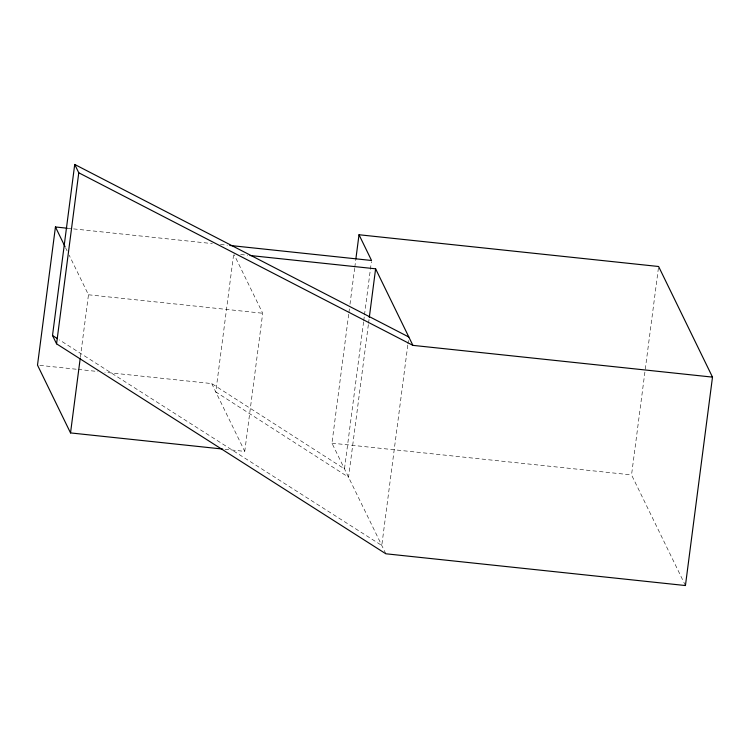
<?xml version="1.0" encoding="UTF-8"?>
<svg xmlns="http://www.w3.org/2000/svg" width="750" height="750" viewBox="0 0 750 750"><rect width="100%" height="100%" fill="white"/><g stroke="black" fill="none" stroke-linecap="round" stroke-linejoin="round"><path stroke-width="0.56" stroke-dasharray="3.75 2.81" d="M80.334 357.469L88.472 294.778L69.159 255.141M233.569 254.934L215.775 391.913L348.544 477.225L368.391 324.384M225.009 449.297L244.753 451.388L262.697 313.247L234.225 254.812M385.837 553.781L331.95 443.166L348.797 313.481M348.947 312.328L349.397 308.85M349.997 304.219L354.656 268.331M354.806 267.169L355.706 260.222M363.581 321.844L344.484 468.9L211.725 383.578L104.869 372.253M363.731 320.691L364.331 316.059M364.481 314.897L371.4 261.637M368.541 323.231L369.3 317.438M407.794 345.141L381.778 545.456L59.409 339.891M407.944 343.978L408.394 340.509M685.434 585.544L631.547 474.919L658.462 267.666M67.059 228.206L212.334 243.6M220.472 244.462L227.447 245.203M240.703 254.513L247.678 255.253M88.472 294.778L262.697 313.247M39.825 365.363L76.988 369.3M78.15 369.422L97.894 371.512M331.95 443.166L631.547 474.919M211.725 383.578L244.753 451.388M65.606 247.838L67.134 250.969"/><path stroke-width="1.12" d="M67.059 228.206L55.444 226.969L37.5 365.119L70.528 432.919L222.684 449.053M355.856 259.059L359.016 234.75L658.612 266.503L712.5 377.119L685.434 585.544L385.837 553.781L56.559 343.828L52.509 335.494L74.719 164.456L408.844 337.031M56.559 343.828L78.778 172.791L74.719 164.456M70.528 432.919L80.184 358.631M369.3 317.438L375.609 268.809L250.003 255.497M229.772 245.447L371.55 260.484L359.016 234.75M78.778 172.791L412.903 345.366L712.5 377.119M52.509 335.494L57.431 338.634M375.609 268.809L412.903 345.366M55.444 226.969L65.1 246.797"/></g></svg>
